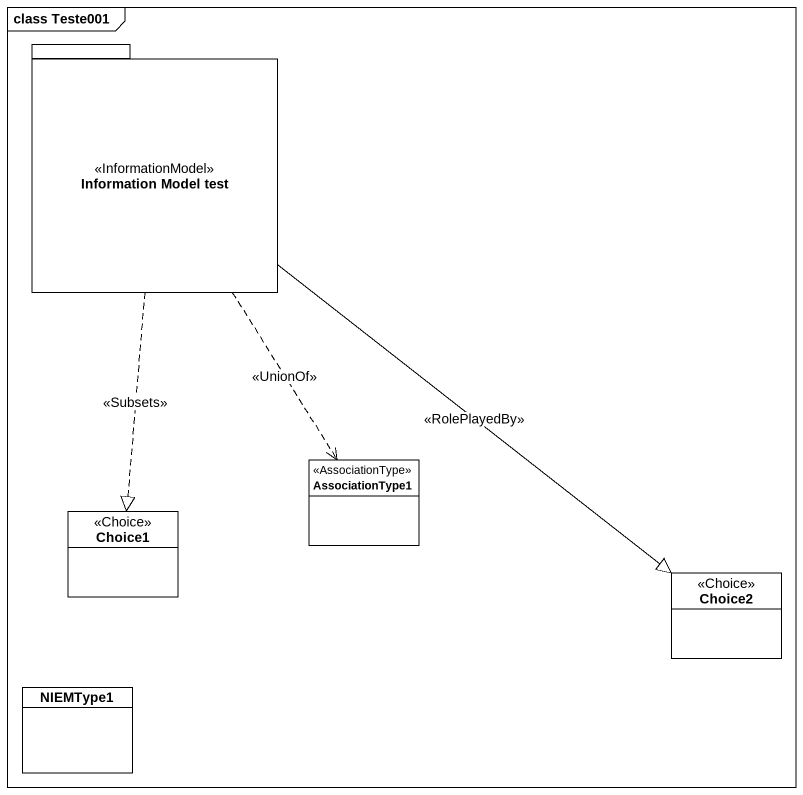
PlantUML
@startuml
mainframe class Teste001
hide circle
hide empty members
package "Information Model test" as Information_Model_test <<InformationModel>> {
}
class AssociationType1 <<AssociationType>>
class Choice1 <<Choice>>
class Choice2 <<Choice>>
class NIEMType1
Information_Model_test ..> AssociationType1 : <<UnionOf>>
Information_Model_test ..|> Choice1 : <<Subsets>>
Information_Model_test --|> Choice2 : <<RolePlayedBy>>
@enduml
